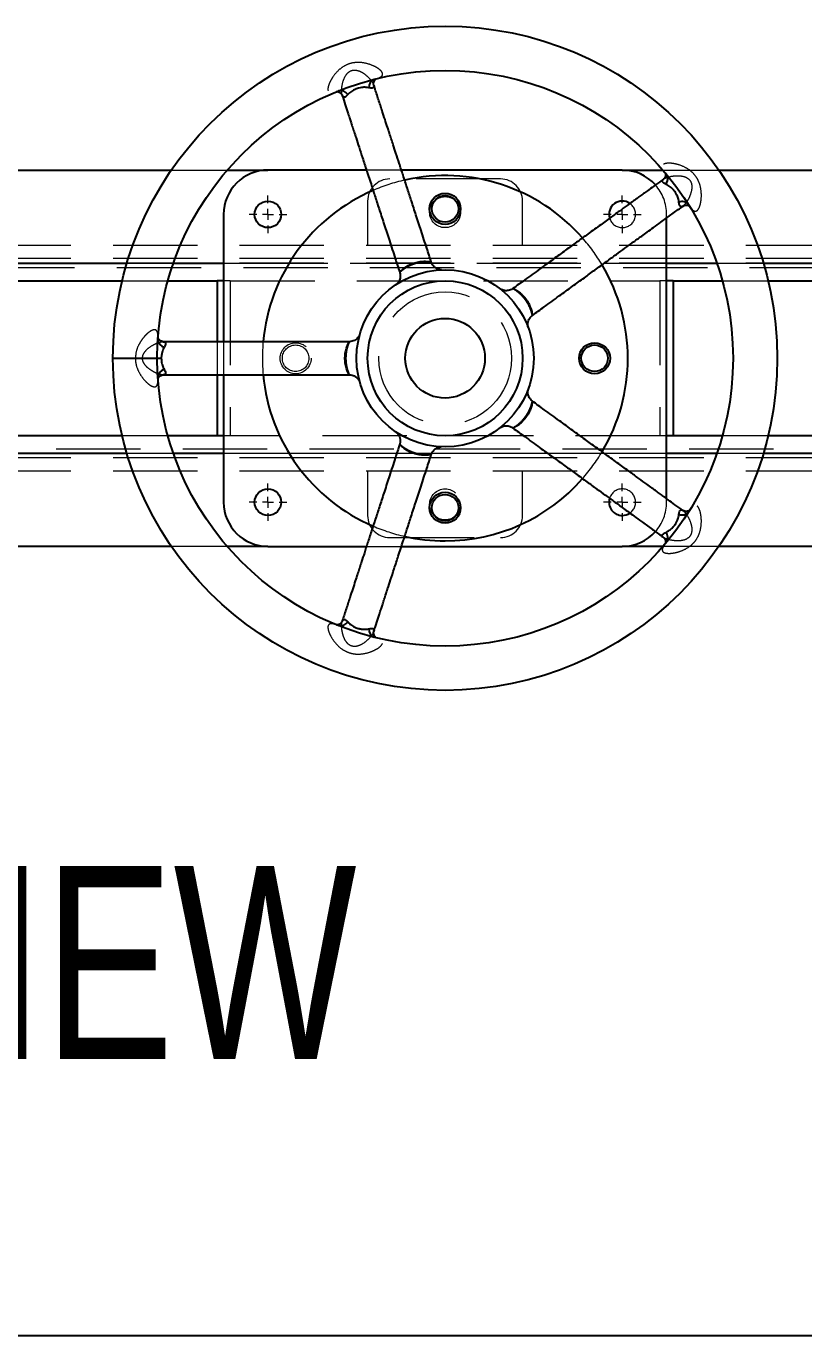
# Model space of a CAD drawing. Header units: millimetres. Extents: x 15 to 1268, y -316 to 292.
# Drawn here: x 900.5 to 912.2, y 105.59 to 125.3 of the extents above; entities that cross this region are included whole.
import ezdxf

# ---------------------------------------------------------------- set-up
doc = ezdxf.new("R2010")
doc.units = ezdxf.units.MM
doc.linetypes.add('HIDDEN', pattern=[1.905, 1.27, -0.635])
doc.layers.add('FORMAT', color=7, linetype='Continuous')
doc.styles.add('SLDTEXTSTYLE0', font='TXT', dxfattribs={"width": 0.75})

# ---------------------------------------------------------------- blocks, each defined once
blk = doc.blocks.new('SW_CENTERMARKSYMBOL_15')
at = {"color": 0, "linetype": 'Continuous', "lineweight": 18}
for p, q in [((0, 0.167), (0, 0.283)), ((-0.167, 0), (-0.283, 0)), ((0, 0), (-0.083, 0)), ((0, 0), (0, 0.083)), ((0, 0), (0, -0.083)), ((0, 0), (0.083, 0)), ((0.167, 0), (0.283, 0)), ((0, -0.167), (0, -0.283))]:
    blk.add_line(p, q, dxfattribs=at)
blk = doc.blocks.new('SW_CENTERMARKSYMBOL_18')
at = {"color": 0, "linetype": 'Continuous', "lineweight": 18}
for p, q in [((0, 0.167), (0, 0.283)), ((-0.167, 0), (-0.283, 0)), ((0, 0), (-0.083, 0)), ((0, 0), (0, 0.083)), ((0, 0), (0, -0.083)), ((0, 0), (0.083, 0)), ((0.167, 0), (0.283, 0)), ((0, -0.167), (0, -0.283))]:
    blk.add_line(p, q, dxfattribs=at)
blk = doc.blocks.new('SW_CENTERMARKSYMBOL_21')
at = {"color": 0, "linetype": 'Continuous', "lineweight": 18}
for p, q in [((0, 0.167), (0, 0.283)), ((-0.167, 0), (-0.283, 0)), ((0, 0), (-0.083, 0)), ((0, 0), (0, 0.083)), ((0, 0), (0, -0.083)), ((0, 0), (0.083, 0)), ((0.167, 0), (0.283, 0)), ((0, -0.167), (0, -0.283))]:
    blk.add_line(p, q, dxfattribs=at)
blk = doc.blocks.new('SW_CENTERMARKSYMBOL_24')
at = {"color": 0, "linetype": 'Continuous', "lineweight": 18}
for p, q in [((0, 0.167), (0, 0.283)), ((-0.167, 0), (-0.283, 0)), ((0, 0), (-0.083, 0)), ((0, 0), (0, 0.083)), ((0, 0), (0, -0.083)), ((0, 0), (0.083, 0)), ((0.167, 0), (0.283, 0)), ((0, -0.167), (0, -0.283))]:
    blk.add_line(p, q, dxfattribs=at)

msp = doc.modelspace()

# ---------------------------------------------------------------- linework, layer by layer
at = {"color": 7, "linetype": 'Continuous', "lineweight": 25}
for p, q in [((893.003377, 123.13820477), (902.6836413, 123.13820477)), ((903.52465774, 123.13820477), (904.13671034, 123.13820477)), ((905.61990564, 123.13820477), (904.13671034, 123.13820477)), ((909.47004367, 123.13820477), (906.14563675, 123.13820477)), ((909.47004367, 123.13820477), (910.08209626, 123.13820477)), ((910.9231127, 123.13820477), (920.603377, 123.13820477)), ((903.47004367, 122.47153811), (903.47004367, 120.55487144)), ((910.13671034, 118.19208001), (910.13671034, 122.41766287)), ((906.59481486, 121.75272914), (906.5958353, 121.75239088)), ((896.903377, 121.47153811), (901.94139295, 121.47153811)), ((902.63004899, 121.47153811), (903.37004367, 121.47153811)), ((903.37004367, 121.47153811), (903.37004367, 120.55487144)), ((903.47004367, 121.47153811), (903.37004367, 121.47153811)), ((910.23671034, 121.47153811), (910.13671034, 121.47153811)), ((910.23671034, 121.47153811), (910.23671034, 119.13820477)), ((910.23671034, 121.47153811), (910.97670501, 121.47153811)), ((911.66536105, 121.47153811), (916.703377, 121.47153811)), ((908.11592225, 120.95063846), (908.11591588, 120.94956343)), ((905.36193327, 120.55392971), (905.3625703, 120.55479566)), ((901.803377, 120.30487144), (902.47004367, 120.30487144)), ((902.47004367, 120.30487144), (902.53076355, 120.30487144)), ((903.37004367, 120.05487144), (903.37004367, 119.13820477)), ((903.47004367, 120.05487144), (903.47004367, 118.13820477)), ((901.94139295, 119.13820477), (896.903377, 119.13820477)), ((903.37004367, 119.13820477), (902.63004899, 119.13820477)), ((903.47004367, 119.13820477), (903.37004367, 119.13820477)), ((907.82313672, 119.25611971), (907.82211234, 119.25579357)), ((910.23671034, 119.13820477), (910.13671034, 119.13820477)), ((910.97670501, 119.13820477), (910.23671034, 119.13820477)), ((916.703377, 119.13820477), (911.66536105, 119.13820477)), ((906.12107792, 119.01094021), (906.12045119, 119.01181367)), ((902.6836413, 117.47153811), (893.003377, 117.47153811)), ((904.13671034, 117.47153811), (903.52465774, 117.47153811)), ((904.13671034, 117.47153811), (905.61990564, 117.47153811)), ((906.14563675, 117.47153811), (909.47004367, 117.47153811)), ((910.08209626, 117.47153811), (909.47004367, 117.47153811)), ((920.603377, 117.47153811), (910.9231127, 117.47153811))]:
    msp.add_line(p, q, dxfattribs=at)
at = {"color": 7, "linetype": 'HIDDEN', "lineweight": 18}
for p, q in [((902.6836413, 123.13820477), (903.52465774, 123.13820477)), ((906.14563675, 123.13820477), (905.61990564, 123.13820477)), ((910.08209626, 123.13820477), (910.9231127, 123.13820477)), ((907.63671034, 123.00487144), (905.97004367, 123.00487144)), ((905.63671034, 122.67153811), (905.63671034, 122.00487144)), ((907.97004367, 122.00487144), (907.97004367, 122.67153811)), ((910.13671034, 122.41766287), (910.13671034, 122.47153811)), ((920.22004367, 122.00487144), (893.38671034, 122.00487144)), ((892.33671034, 121.73820477), (921.27004367, 121.73820477)), ((892.33671034, 121.67153811), (921.27004367, 121.67153811)), ((920.22004367, 121.80487144), (893.38671034, 121.80487144)), ((920.22004367, 121.73820477), (893.38671034, 121.73820477)), ((902.01322507, 121.73820477), (902.71395977, 121.73820477)), ((903.47004367, 121.73820477), (910.13671034, 121.73820477)), ((910.89279424, 121.73820477), (911.59352894, 121.73820477)), ((901.94139295, 121.47153811), (902.63004899, 121.47153811)), ((903.57004367, 121.47153811), (903.47004367, 121.47153811)), ((903.57004367, 121.47153811), (903.57004367, 119.13820477)), ((903.57004367, 121.47153811), (910.03671034, 121.47153811)), ((910.13671034, 121.47153811), (910.03671034, 121.47153811)), ((910.03671034, 121.47153811), (910.03671034, 119.13820477)), ((910.97670501, 121.47153811), (911.66536105, 121.47153811)), ((903.37004367, 120.55487144), (903.37004367, 120.05487144)), ((903.47004367, 120.55487144), (903.47004367, 120.05487144)), ((902.14111616, 120.30487144), (901.803377, 120.30487144)), ((902.2481249, 120.30487144), (902.14111616, 120.30487144)), ((902.63004899, 119.13820477), (901.94139295, 119.13820477)), ((903.57004367, 119.13820477), (903.47004367, 119.13820477)), ((910.03671034, 119.13820477), (903.57004367, 119.13820477)), ((910.13671034, 119.13820477), (910.03671034, 119.13820477)), ((911.66536105, 119.13820477), (910.97670501, 119.13820477)), ((921.27004367, 118.93820477), (892.33671034, 118.93820477)), ((921.27004367, 118.87153811), (892.33671034, 118.87153811)), ((920.22004367, 118.87153811), (893.38671034, 118.87153811)), ((920.22004367, 118.80487144), (893.38671034, 118.80487144)), ((902.71395977, 118.87153811), (902.01322507, 118.87153811)), ((910.13671034, 118.87153811), (903.47004367, 118.87153811)), ((911.59352894, 118.87153811), (910.89279424, 118.87153811)), ((920.22004367, 118.60487144), (893.38671034, 118.60487144)), ((905.63671034, 118.60487144), (905.63671034, 117.93820477)), ((907.97004367, 117.93820477), (907.97004367, 118.60487144)), ((910.13671034, 118.13820477), (910.13671034, 118.19208001)), ((905.97004367, 117.60487144), (907.63671034, 117.60487144)), ((903.52465774, 117.47153811), (902.6836413, 117.47153811)), ((905.61990564, 117.47153811), (906.14563675, 117.47153811)), ((910.9231127, 117.47153811), (910.08209626, 117.47153811))]:
    msp.add_line(p, q, dxfattribs=at)
at = {"color": 8, "linetype": 'Continuous', "lineweight": 25}
for p, q in [((892.33671034, 121.73820477), (902.01322507, 121.73820477)), ((902.71395977, 121.73820477), (903.47004367, 121.73820477)), ((910.13671034, 121.73820477), (910.89279424, 121.73820477)), ((911.59352894, 121.73820477), (921.27004367, 121.73820477)), ((902.01322507, 118.87153811), (892.33671034, 118.87153811)), ((903.47004367, 118.87153811), (902.71395977, 118.87153811)), ((910.89279424, 118.87153811), (910.13671034, 118.87153811)), ((921.27004367, 118.87153811), (911.59352894, 118.87153811))]:
    msp.add_line(p, q, dxfattribs=at)
at = {"color": 7, "linetype": 'Continuous', "lineweight": 25}
for centre, radius in [((906.803377, 120.30487144), 5), ((906.803377, 120.30487144), 4.33333333), ((904.13671034, 122.47153811), 0.2), ((906.803377, 122.55487144), 0.23333333), ((906.803377, 122.55487144), 0.2), ((906.803377, 120.30487144), 1.33333333), ((906.803377, 120.30487144), 1.16666667), ((906.803377, 120.30487144), 0.6), ((909.053377, 120.30487144), 0.23333333), ((909.053377, 120.30487144), 0.2), ((904.13671034, 118.13820477), 0.2), ((906.803377, 118.05487144), 0.23333333), ((906.803377, 118.05487144), 0.2)]:
    msp.add_circle(centre, radius, dxfattribs=at)
at = {"color": 7, "linetype": 'HIDDEN', "lineweight": 18}
for centre, radius in [((906.803377, 122.50487144), 0.23333333), ((906.803377, 120.30487144), 1.16666667), ((906.803377, 120.30487144), 1), ((904.553377, 120.30487144), 0.23333333), ((904.553377, 120.30487144), 0.2), ((906.803377, 118.10487144), 0.23333333)]:
    msp.add_circle(centre, radius, dxfattribs=at)
at = {"color": 7, "linetype": 'Continuous', "lineweight": 25}
for centre, radius, start, end in [((905.78110251, 124.3874003), 0.12570079, 111.174860993, 184.192331935), ((905.23076418, 124.20858454), 0.12570079, 31.807668066, 104.825139007), ((904.13671034, 122.47153811), 0.66666667, 90, 180), ((906.803377, 120.30487144), 2.75, 41.227490978, 102.772404259), ((909.47004367, 122.47153811), 0.66666667, 41.578203392, 90), ((910.03006469, 123.0068288), 0.12570079, 319.807668066, 32.825139007), ((906.803377, 120.30487144), 2.75, 113.215960426, 174.77788169), ((909.47004367, 122.47153811), 0.2, 55.157359165, 196.871478436), ((910.37019248, 122.53868306), 0.12570079, 39.174860993, 112.192331935), ((906.803377, 120.30487144), 2.75, 329.223254825, 30.781366811), ((902.60476114, 120.59420142), 0.12570079, 183.174860993, 256.192331933), ((902.60476114, 120.01554146), 0.12570079, 103.807668067, 176.825139007), ((906.803377, 120.30487144), 2.75, 185.224709445, 246.778101553), ((906.803377, 120.30487144), 2.75, 270, 318.776311372), ((904.13671034, 118.13820477), 0.66666667, 180, 270), ((909.47004367, 118.13820477), 0.2, 163.236101917, 270), ((909.47004367, 118.13820477), 0.2, 270, 304.89876885), ((910.37019248, 118.07105983), 0.12570079, 247.807668066, 320.825139007), ((906.803377, 120.30487144), 2.75, 257.226874892, 270), ((909.47004367, 118.13820477), 0.66666667, 270, 318.429569688), ((910.03006469, 117.60291409), 0.12570079, 327.174860993, 40.192331934), ((905.23076418, 116.40115835), 0.12570079, 255.174860993, 328.192331935), ((905.78110251, 116.22234258), 0.12570079, 175.807668066, 248.825139007)]:
    msp.add_arc(centre, radius, start, end, dxfattribs=at)
at = {"color": 7, "linetype": 'HIDDEN', "lineweight": 18}
for centre, radius, start, end in [((905.97004367, 122.67153811), 0.33333333, 90, 180), ((906.803377, 120.30487144), 2.75, 102.772404259, 113.215960426), ((907.63671034, 122.67153811), 0.33333333, 0, 90), ((909.47004367, 122.47153811), 0.66666667, 0, 41.578203392), ((909.47004367, 122.47153811), 0.2, 270, 55.157359165), ((909.47004367, 122.47153811), 0.2, 196.871478436, 270), ((906.803377, 120.30487144), 2.75, 30.781366811, 41.227490978), ((906.803377, 120.30487144), 2.75, 174.77788169, 185.224709445), ((906.803377, 120.30487144), 2.75, 318.776311372, 329.223254825), ((909.47004367, 118.13820477), 0.2, 304.89876885, 163.236101917), ((909.47004367, 118.13820477), 0.66666667, 318.429569688, 0), ((905.97004367, 117.93820477), 0.33333333, 180, 270), ((907.63671034, 117.93820477), 0.33333333, 270, 0), ((906.803377, 120.30487144), 2.75, 246.778101553, 257.226874892)]:
    msp.add_arc(centre, radius, start, end, dxfattribs=at)
for points, knots in [([(905.73569744, 124.50461407), (905.75103964, 124.5087463), (905.78203538, 124.51709463), (905.82686957, 124.53470599), (905.8562726, 124.55646249), (905.86496368, 124.58354499), (905.85983796, 124.60276384), (905.84379353, 124.62838531), (905.81624518, 124.65462877), (905.77130346, 124.68400644), (905.70663952, 124.71696286), (905.61170668, 124.74936778), (905.49650387, 124.76368321), (905.38788991, 124.75056819), (905.29059468, 124.71265135), (905.19462682, 124.64325745), (905.1257017, 124.56223453), (905.07995926, 124.48686545), (905.05195587, 124.42627057), (905.03658799, 124.36833565), (905.0408624, 124.33284335), (905.05304058, 124.31272843), (905.06660138, 124.30485743), (905.09401429, 124.30030758), (905.13456324, 124.30599736), (905.17648958, 124.32177823), (905.19860113, 124.3301009)], [0, 0, 0, 0, 0.0339142336, 0.0685167196, 0.115366587, 0.1369765436, 0.1660880161, 0.1756339505, 0.2167656065, 0.2480835368, 0.2803936193, 0.3511907336, 0.4256295012, 0.4836414935, 0.5428354125, 0.6081909978, 0.6911030653, 0.7289211132, 0.7677871508, 0.816618343, 0.8510579275, 0.8625988997, 0.8939864537, 0.9036409494, 0.9491811692, 1, 1, 1, 1]), ([(905.25463648, 124.26542872), (905.25347803, 124.26807459), (905.25038724, 124.27513384), (905.24602955, 124.30493201), (905.244565, 124.36734299), (905.2605944, 124.46301781), (905.29636491, 124.55429214), (905.34624452, 124.6142241), (905.38742983, 124.63559023), (905.42778111, 124.64548386), (905.48519913, 124.64264776), (905.56186552, 124.60744652), (905.63596976, 124.549827), (905.69016773, 124.48949216), (905.72082603, 124.44335083), (905.72674991, 124.42459717), (905.72855611, 124.41887915)], [0, 0, 0, 0, 0.0158834228, 0.0423773789, 0.123636525, 0.2459282425, 0.3662010086, 0.4493427876, 0.5023283329, 0.5187651962, 0.5888371438, 0.6901603202, 0.7980428635, 0.9014395828, 0.9699487914, 1, 1, 1, 1]), ([(905.75852515, 124.5088177), (905.75925768, 124.50957015), (905.76332359, 124.51374667), (905.76685941, 124.51480067), (905.76355037, 124.51334778), (905.75286279, 124.50917308), (905.74078903, 124.50605748), (905.73517542, 124.5046089)], [0, 0, 0, 0, 0.0516021304, 0.286417527, 0.5200111376, 0.7768322508, 1, 1, 1, 1]), ([(905.19902022, 124.33045595), (905.19667858, 124.32946771), (905.18689136, 124.32533722), (905.17617777, 124.32196842), (905.16818839, 124.3203792), (905.16945092, 124.32049223), (905.16971558, 124.32051592)], [0, 0, 0, 0, 0.1306484574, 0.5460635801, 0.9048455936, 1, 1, 1, 1]), ([(910.46763847, 122.61808689), (910.47630945, 122.60477253), (910.49382739, 122.5778736), (910.52443132, 122.54067596), (910.55420902, 122.51943514), (910.5826517, 122.51953839), (910.59934598, 122.53035218), (910.61875544, 122.55352882), (910.63520155, 122.58783853), (910.64925361, 122.63965884), (910.66061477, 122.711342), (910.66209782, 122.81164217), (910.64011298, 122.92563026), (910.5940763, 123.02487551), (910.52794936, 123.10569182), (910.43229614, 123.17551879), (910.33393973, 123.21603302), (910.24812428, 123.23624633), (910.1818416, 123.24415429), (910.12199329, 123.24086714), (910.08955897, 123.22583422), (910.07419181, 123.20803622), (910.07089656, 123.19270686), (910.07504045, 123.16522966), (910.09298207, 123.12842355), (910.12094651, 123.09342578), (910.13569469, 123.0749683)], [0, 0, 0, 0, 0.0339142336, 0.0685167196, 0.115366587, 0.1369765436, 0.1660880161, 0.1756339505, 0.2167656065, 0.2480835368, 0.2803936193, 0.3511907336, 0.4256295012, 0.4836414935, 0.5428354125, 0.6081909978, 0.6911030653, 0.7289211132, 0.7677871508, 0.816618343, 0.8510579275, 0.8625988997, 0.8939864537, 0.9036409494, 0.9491811692, 1, 1, 1, 1]), ([(910.09150367, 123.00169071), (910.09366206, 123.00361009), (910.0994207, 123.00873103), (910.12641384, 123.02208358), (910.18531764, 123.04276251), (910.28126316, 123.05708278), (910.3791239, 123.05126832), (910.45153623, 123.02234999), (910.48458358, 122.98978293), (910.50646222, 122.95446389), (910.52150807, 122.89897969), (910.51172092, 122.81518785), (910.47982098, 122.72690511), (910.43918722, 122.65671529), (910.40477815, 122.61329906), (910.38877293, 122.60186991), (910.38389292, 122.59838515)], [0, 0, 0, 0, 0.0158834228, 0.0423773789, 0.123636525, 0.2459282425, 0.3662010086, 0.4493427876, 0.5023283329, 0.5187651962, 0.5888371438, 0.6901603202, 0.7980428635, 0.9014395828, 0.9699487914, 1, 1, 1, 1]), ([(910.13616187, 123.07467944), (910.13449839, 123.07660109), (910.12754565, 123.0846329), (910.12103105, 123.09378111), (910.11705076, 123.10088836), (910.11754839, 123.09972255), (910.11765271, 123.09947817)], [0, 0, 0, 0, 0.1306484574, 0.5460635801, 0.9048455936, 1, 1, 1, 1]), ([(910.4786905, 122.59767544), (910.4796325, 122.59721129), (910.48486103, 122.59463499), (910.48695608, 122.59159793), (910.48455174, 122.59429605), (910.47727873, 122.60317049), (910.47058462, 122.61369054), (910.46747223, 122.61858177)], [0, 0, 0, 0, 0.0516021304, 0.286417527, 0.5200111375, 0.7768322507, 1, 1, 1, 1]), ([(906.5958353, 121.75239088), (906.59286037, 121.75216747), (906.58642053, 121.75168388), (906.54081724, 121.75480897), (906.47294903, 121.75288685), (906.39015108, 121.73976884), (906.3051648, 121.71302495), (906.23058433, 121.67692454), (906.17379274, 121.63965585), (906.13738959, 121.61081048), (906.12063861, 121.59651621), (906.12176027, 121.5991076), (906.12206417, 121.59980971)], [0, 0, 0, 0, 0.0925909552, 0.2004317503, 0.3141538358, 0.4300140345, 0.5467293845, 0.6613422242, 0.768457085, 0.8677623673, 0.9641713701, 1, 1, 1, 1]), ([(908.11591588, 120.94956343), (908.11478411, 120.95232373), (908.11233416, 120.95829894), (908.10121411, 121.00263595), (908.07841363, 121.06658848), (908.04035169, 121.14128033), (907.98865454, 121.21384277), (907.93127437, 121.27361737), (907.87828017, 121.31611272), (907.8395974, 121.34182047), (907.82082641, 121.35333442), (907.82363758, 121.35306845), (907.82439924, 121.35299638)], [0, 0, 0, 0, 0.0925909552, 0.2004317503, 0.3141538358, 0.4300140345, 0.5467293845, 0.6613422242, 0.768457085, 0.8677623673, 0.96417137, 1, 1, 1, 1]), ([(902.47925328, 120.58723968), (902.47980925, 120.59709478), (902.48118778, 120.6215309), (902.48080442, 120.65821339), (902.47511947, 120.69852602), (902.45958158, 120.72762115), (902.43562336, 120.73577136), (902.40766632, 120.73312783), (902.3840911, 120.72261209), (902.35362874, 120.70346506), (902.32498233, 120.68137248), (902.2955313, 120.65265966), (902.26389128, 120.61755023), (902.23089314, 120.57514243), (902.18835493, 120.50442273), (902.15017054, 120.4144926), (902.14419828, 120.3421866), (902.14111616, 120.30487144)], [0, 0, 0, 0, 0.0418683413, 0.1038142422, 0.1672925484, 0.2494247617, 0.3055607189, 0.3346866143, 0.4110035175, 0.4227802106, 0.486786955, 0.5531195804, 0.5757801711, 0.6595377536, 0.7451574441, 0.8684826961, 1, 1, 1, 1]), ([(902.2481249, 120.30487144), (902.24979428, 120.32093307), (902.25223376, 120.34440409), (902.271924, 120.38808801), (902.31496898, 120.44343068), (902.38088531, 120.49109556), (902.44650762, 120.52505641), (902.49794776, 120.54465066), (902.53895577, 120.55570733), (902.55497746, 120.55413587), (902.55776058, 120.5538629)], [0, 0, 0, 0, 0.1076257258, 0.1572746252, 0.3208726104, 0.5735947518, 0.6962960587, 0.8227652258, 0.9692126522, 1, 1, 1, 1]), ([(902.47927717, 120.61839337), (902.47925662, 120.61846719), (902.47883511, 120.61998114), (902.47997709, 120.61388795), (902.48016838, 120.60310585), (902.47935009, 120.59124033), (902.47903043, 120.58660512)], [0, 0, 0, 0, 0.0179705523, 0.3685671369, 0.7533334886, 1, 1, 1, 1]), ([(905.3625703, 120.55479566), (905.36186346, 120.5518973), (905.36033337, 120.54562321), (905.34326904, 120.50321761), (905.32412466, 120.43807713), (905.31101465, 120.35527792), (905.31018739, 120.26618684), (905.32147429, 120.18410097), (905.33936936, 120.11857229), (905.35555374, 120.07503713), (905.36397206, 120.05468884), (905.36185412, 120.05655637), (905.36128029, 120.05706236)], [0, 0, 0, 0, 0.0925909739, 0.2004317908, 0.3141538992, 0.4300141213, 0.546729495, 0.6613423578, 0.7684572402, 0.8677625426, 0.9641715648, 1, 1, 1, 1]), ([(902.14111616, 120.30487144), (902.14130797, 120.29580598), (902.14219943, 120.25367239), (902.15900245, 120.17012733), (902.20811492, 120.06480332), (902.26802167, 119.98492746), (902.31927275, 119.93353669), (902.36112528, 119.89975122), (902.40314942, 119.87691651), (902.43144481, 119.87382634), (902.44889748, 119.87866147), (902.4672377, 119.89178979), (902.47871289, 119.92623837), (902.48171058, 119.97422236), (902.48007927, 120.00627428), (902.47925328, 120.0225032)], [0, 0, 0, 0, 0.0320438213, 0.148930163, 0.2977753281, 0.43933877, 0.5021256282, 0.5665648976, 0.6488103233, 0.708565548, 0.7261045419, 0.7693150579, 0.8629944198, 0.9306296684, 1, 1, 1, 1]), ([(902.55838906, 120.05585064), (902.55545176, 120.05551458), (902.55010115, 120.05490242), (902.52737464, 120.05797356), (902.48030474, 120.06973963), (902.40521225, 120.10362061), (902.32772286, 120.15598771), (902.27068406, 120.21821124), (902.24937018, 120.27275333), (902.24834034, 120.2993148), (902.2481249, 120.30487144)], [0, 0, 0, 0, 0.0329260499, 0.0599785399, 0.196893169, 0.4035299669, 0.6191316169, 0.8216244702, 0.9626839488, 1, 1, 1, 1]), ([(902.47921675, 120.01977744), (902.47947141, 120.01618341), (902.48023921, 120.00534729), (902.47964981, 119.99447652), (902.47918781, 119.98960721), (902.47902206, 119.99270679), (902.48150543, 119.99779549), (902.48202659, 119.9988634)], [0, 0, 0, 0, 0.1429273185, 0.4309303976, 0.6872929784, 0.9343756536, 1, 1, 1, 1]), ([(907.82211234, 119.25579357), (907.8243878, 119.25772293), (907.82931349, 119.26189941), (907.86804421, 119.28617609), (907.92182095, 119.32762306), (907.98109533, 119.38690316), (908.03413101, 119.45849311), (908.07324858, 119.53153625), (908.09728796, 119.59506852), (908.10978384, 119.63980215), (908.11493371, 119.66121243), (908.11554945, 119.65845666), (908.11571628, 119.65771001)], [0, 0, 0, 0, 0.0925909552, 0.2004317503, 0.3141538358, 0.4300140345, 0.5467293845, 0.6613422242, 0.768457085, 0.8677623673, 0.96417137, 1, 1, 1, 1]), ([(906.12045119, 119.01181367), (906.12298927, 119.01024578), (906.12848346, 119.00685178), (906.16354041, 118.97751858), (906.21957675, 118.93918168), (906.29427227, 118.90112696), (906.37874728, 118.87280953), (906.46030343, 118.85817809), (906.52815478, 118.85494783), (906.57456043, 118.85688699), (906.59651422, 118.85860532), (906.5940836, 118.85716813), (906.59342505, 118.85677874)], [0, 0, 0, 0, 0.0925909552, 0.2004317503, 0.3141538358, 0.4300140345, 0.5467293845, 0.6613422242, 0.768457085, 0.8677623673, 0.9641713701, 1, 1, 1, 1]), ([(910.13569469, 117.53477458), (910.12571146, 117.52241362), (910.1055424, 117.49744084), (910.07962248, 117.45684008), (910.06862308, 117.42195603), (910.07751054, 117.39493734), (910.09295389, 117.38240178), (910.12099403, 117.37110426), (910.15870663, 117.36606537), (910.212333, 117.36871442), (910.28401853, 117.38006062), (910.37986795, 117.40964462), (910.48148338, 117.4657777), (910.5616451, 117.54022966), (910.61807163, 117.62809373), (910.65492255, 117.74064307), (910.66306007, 117.84670515), (910.65576565, 117.93456675), (910.64280409, 118.00004902), (910.62118367, 118.05595236), (910.59686376, 118.0821538), (910.57518815, 118.09126896), (910.55959077, 118.0896659), (910.53473893, 118.0772339), (910.50527851, 118.04879669), (910.48063514, 118.01138602), (910.46763847, 117.99165599)], [0, 0, 0, 0, 0.0339142336, 0.0685167196, 0.115366587, 0.1369765436, 0.1660880161, 0.1756339505, 0.2167656065, 0.2480835368, 0.2803936193, 0.3511907336, 0.4256295012, 0.4836414935, 0.5428354125, 0.6081909978, 0.6911030653, 0.7289211132, 0.7677871508, 0.816618343, 0.8510579275, 0.8625988997, 0.8939864537, 0.9036409494, 0.9491811692, 1, 1, 1, 1]), ([(910.38429156, 118.01104014), (910.38678398, 118.0095805), (910.3934338, 118.00568617), (910.41447417, 117.98414033), (910.45234327, 117.93450963), (910.49561146, 117.84768523), (910.52032221, 117.75281736), (910.51519588, 117.67501289), (910.49443496, 117.63351921), (910.46760543, 117.60179721), (910.41948625, 117.57034219), (910.33677107, 117.55375722), (910.24295158, 117.55681501), (910.16364056, 117.57377016), (910.11171629, 117.59307878), (910.09590064, 117.60476884), (910.09107842, 117.60833316)], [0, 0, 0, 0, 0.0158834228, 0.0423773789, 0.123636525, 0.2459282425, 0.3662010086, 0.4493427876, 0.5023283329, 0.5187651962, 0.5888371438, 0.6901603202, 0.7980428635, 0.9014395828, 0.9699487914, 1, 1, 1, 1]), ([(910.46750811, 117.99112242), (910.46882166, 117.9932983), (910.47431185, 118.00239272), (910.48099919, 118.01141542), (910.48652862, 118.01739717), (910.48557364, 118.01656364), (910.48537346, 118.01638891)], [0, 0, 0, 0, 0.1306484574, 0.5460635801, 0.9048455935, 1, 1, 1, 1]), ([(910.11969752, 117.51795599), (910.11954717, 117.51691667), (910.11871268, 117.51114791), (910.11647166, 117.5082169), (910.11829474, 117.51133733), (910.12448736, 117.52099673), (910.13242392, 117.53061408), (910.13611398, 117.53508561)], [0, 0, 0, 0, 0.0516021304, 0.286417527, 0.5200111375, 0.7768322507, 1, 1, 1, 1]), ([(905.72837725, 116.19038646), (905.72775925, 116.18756498), (905.72611043, 116.18003721), (905.71212095, 116.1533686), (905.67662154, 116.10201621), (905.60741724, 116.0340355), (905.52482858, 115.9812184), (905.449248, 115.96205092), (905.40336969, 115.96897348), (905.36490949, 115.98468724), (905.32012435, 116.02073117), (905.27879071, 116.09427294), (905.25270702, 116.18444549), (905.24432388, 116.26511417), (905.24664198, 116.32046379), (905.25287259, 116.33911779), (905.25477231, 116.34480542)], [0, 0, 0, 0, 0.0158834228, 0.0423773789, 0.123636525, 0.2459282425, 0.3662010086, 0.4493427876, 0.5023283329, 0.5187651962, 0.5888371438, 0.6901603202, 0.7980428635, 0.9014395828, 0.9699487914, 1, 1, 1, 1]), ([(905.19860113, 116.27964198), (905.18376017, 116.28531685), (905.15377707, 116.29678175), (905.10715375, 116.30888674), (905.07057804, 116.30856803), (905.04762812, 116.29176632), (905.04047835, 116.27320512), (905.03839865, 116.24304623), (905.04526021, 116.20562231), (905.06435107, 116.1554392), (905.097294, 116.09076839), (905.15504915, 116.00875213), (905.23983578, 115.92945619), (905.33541513, 115.87622479), (905.43641558, 115.84971145), (905.55484393, 115.8494438), (905.65822959, 115.87447955), (905.73953684, 115.90856769), (905.79780884, 115.94113), (905.844295, 115.97896731), (905.86169878, 116.01019362), (905.86366968, 116.03362509), (905.85732522, 116.0479637), (905.83782205, 116.06775751), (905.80167289, 116.08698845), (905.75847801, 116.09886516), (905.73569744, 116.10512881)], [0, 0, 0, 0, 0.0339142336, 0.0685167196, 0.115366587, 0.1369765436, 0.1660880161, 0.1756339505, 0.2167656065, 0.2480835368, 0.2803936193, 0.3511907336, 0.4256295012, 0.4836414935, 0.5428354125, 0.6081909978, 0.6911030653, 0.7289211132, 0.7677871508, 0.816618343, 0.8510579275, 0.8625988997, 0.8939864537, 0.9036409494, 0.9491811692, 1, 1, 1, 1]), ([(905.1776623, 116.28965897), (905.17662739, 116.28948079), (905.1708831, 116.28849179), (905.16740303, 116.2897174), (905.1709341, 116.28894781), (905.18203436, 116.2860432), (905.19363353, 116.281467), (905.1990265, 116.27933933)], [0, 0, 0, 0, 0.0516021304, 0.286417527, 0.5200111375, 0.7768322507, 1, 1, 1, 1]), ([(905.7351497, 116.10508791), (905.73761833, 116.10451517), (905.7479363, 116.10212131), (905.75911717, 116.09821877), (905.76668649, 116.09505184), (905.76460991, 116.09540259), (905.75780373, 116.10146687), (905.75425315, 116.10463042)], [0, 0, 0, 0, 0.0794677237, 0.332146514, 0.5503778691, 0.765446027, 1, 1, 1, 1])]:
    msp.add_open_spline(points, degree=3, knots=knots, dxfattribs=at)
at = {"color": 7, "linetype": 'Continuous', "lineweight": 25}
for points, knots in [([(905.72945109, 124.41916974), (905.72881963, 124.42132503), (905.72734858, 124.42634596), (905.72629457, 124.44810755), (905.73291666, 124.4750131), (905.74703017, 124.49865255), (905.75514812, 124.50583135), (905.75852515, 124.5088177)], [0, 0, 0, 0, 0.1511278984, 0.3520660439, 0.5807077263, 0.8255765445, 1, 1, 1, 1]), ([(905.16971558, 124.32051592), (905.16983935, 124.32055078), (905.17015962, 124.320641), (905.18347448, 124.32052177), (905.2070827, 124.31353078), (905.23127413, 124.29820455), (905.24758245, 124.27918244), (905.25347474, 124.26613393), (905.25371044, 124.26529295), (905.25376593, 124.26509496)], [0, 0, 0, 0, 0.0997277989, 0.2580560559, 0.4333040819, 0.6180077483, 0.8258087179, 0.9589897368, 1, 1, 1, 1]), ([(905.25382474, 124.26488593), (905.25467113, 124.26228101), (905.2691493, 124.21772178), (905.29807174, 124.12870769), (905.33405199, 124.01797184), (905.36202826, 123.93186974), (905.38441489, 123.86297078), (905.40731384, 123.79249506), (905.43371356, 123.71124507), (905.46740662, 123.6075485), (905.51000265, 123.4764514), (905.56341047, 123.31207903), (905.62667294, 123.11737715), (905.69118505, 122.91882931), (905.75579702, 122.71997412), (905.81908939, 122.52518022), (905.88953489, 122.30837128), (905.96786331, 122.06730118), (906.04554699, 121.82821541), (906.09722427, 121.66916908), (906.1199811, 121.59913075)], [0, 0, 0, 0, 0.0034290341, 0.0586563829, 0.1057362196, 0.1351509421, 0.1586405372, 0.1851917427, 0.2158562378, 0.2511279345, 0.3025749026, 0.3634262777, 0.4352198517, 0.5197503319, 0.5841946304, 0.6559090578, 0.735651364, 0.8242494218, 0.9226057134, 1, 1, 1, 1]), ([(905.65573806, 124.37821098), (905.64116941, 124.3804017), (905.6089822, 124.38524177), (905.55514385, 124.3846331), (905.50534407, 124.37556467), (905.46334299, 124.36225889), (905.42631997, 124.34470586), (905.38130186, 124.31581131), (905.35448319, 124.29238288), (905.33919266, 124.27650447), (905.3375875, 124.27483759)], [0, 0, 0, 0, 0.1552763325, 0.3430593881, 0.4580242566, 0.5310376418, 0.6588778772, 0.7589028769, 0.9746902023, 1, 1, 1, 1]), ([(906.59571255, 121.7530139), (906.57293615, 121.82311246), (906.52153415, 121.98131155), (906.44462076, 122.21802661), (906.36773823, 122.45464671), (906.29922839, 122.66549832), (906.23408572, 122.86598685), (906.1726315, 123.05512349), (906.11509373, 123.23220655), (906.06576385, 123.3840283), (906.02587195, 123.50680294), (905.99373058, 123.60572392), (905.96523331, 123.69342947), (905.93386243, 123.78997911), (905.89698335, 123.90348126), (905.85139999, 124.04377241), (905.79934459, 124.20398246), (905.75670171, 124.33522376), (905.7342864, 124.40421099), (905.72958509, 124.41868011)], [0, 0, 0, 0, 0.0774539171, 0.1747987348, 0.2617031963, 0.3392005143, 0.4082265314, 0.4838753609, 0.5490689244, 0.605085946, 0.6530339272, 0.6862273588, 0.7159038614, 0.7515507372, 0.7950383724, 0.844511915, 0.9117269063, 0.9814859292, 1, 1, 1, 1]), ([(910.11765271, 123.09947817), (910.11772411, 123.09937123), (910.11790889, 123.09909452), (910.12191, 123.08639448), (910.12255652, 123.0617814), (910.11545598, 123.03403792), (910.10240442, 123.01264963), (910.09181536, 123.00301352), (910.09108838, 123.00252948), (910.09091723, 123.00241552)], [0, 0, 0, 0, 0.0997277989, 0.2580560559, 0.4333040819, 0.6180077482, 0.8258087179, 0.9589897368, 1, 1, 1, 1]), ([(910.0907366, 123.00229499), (910.08852073, 123.00068506), (910.05061638, 122.97314594), (909.97489647, 122.91813221), (909.88069893, 122.84969369), (909.80745611, 122.79647967), (909.74884715, 122.75389777), (909.68889693, 122.71034138), (909.61978156, 122.66012612), (909.53157198, 122.59603811), (909.42005413, 122.51501565), (909.28023065, 122.41342794), (909.11460734, 122.29309557), (908.94571245, 122.17038625), (908.77655612, 122.04748698), (908.61085453, 121.92709773), (908.42642583, 121.79310244), (908.22135936, 121.64411292), (908.01798085, 121.49634979), (907.88268797, 121.39805375), (907.82310981, 121.35476769)], [0, 0, 0, 0, 0.0034290341, 0.0586563829, 0.1057362196, 0.1351509421, 0.1586405372, 0.1851917427, 0.2158562378, 0.2511279345, 0.3025749026, 0.3634262777, 0.4352198517, 0.5197503319, 0.5841946304, 0.6559090578, 0.735651364, 0.8242494218, 0.9226057134, 1, 1, 1, 1]), ([(910.32271318, 122.65507207), (910.32029472, 122.66960465), (910.3149515, 122.70171217), (910.29773565, 122.7527274), (910.27372209, 122.79728751), (910.24808849, 122.8331212), (910.21995382, 122.86290799), (910.17856211, 122.89679385), (910.14799293, 122.91506014), (910.12816663, 122.9246956), (910.12608531, 122.92570711)], [0, 0, 0, 0, 0.1552763325, 0.3430593881, 0.4580242566, 0.5310376418, 0.6588778772, 0.758902877, 0.9746902023, 1, 1, 1, 1]), ([(908.11647048, 120.9498727), (908.17609987, 120.99319599), (908.31067206, 121.09096841), (908.51203392, 121.23726636), (908.713315, 121.38350563), (908.89267609, 121.51381909), (909.06322182, 121.63772781), (909.22411105, 121.75462068), (909.3747469, 121.86406403), (909.5038942, 121.95789504), (909.60833254, 122.03377394), (909.69247975, 122.09491046), (909.76708656, 122.14911548), (909.84921658, 122.20878643), (909.94576728, 122.27893462), (910.06510606, 122.36563932), (910.20138886, 122.46465458), (910.31302938, 122.54576616), (910.37171343, 122.58840261), (910.3840216, 122.59734502)], [0, 0, 0, 0, 0.0774539171, 0.1747987348, 0.2617031963, 0.3392005143, 0.4082265314, 0.4838753609, 0.5490689244, 0.605085946, 0.6530339272, 0.6862273588, 0.7159038614, 0.7515507372, 0.7950383724, 0.844511915, 0.9117269063, 0.9814859292, 1, 1, 1, 1]), ([(910.38444585, 122.59762377), (910.38630052, 122.59889035), (910.39062113, 122.60184095), (910.41099193, 122.60956808), (910.43862696, 122.61158436), (910.46547073, 122.60546662), (910.47480676, 122.59996435), (910.4786905, 122.59767544)], [0, 0, 0, 0, 0.1511278984, 0.3520660439, 0.5807077263, 0.8255765445, 1, 1, 1, 1]), ([(906.74772634, 121.63757668), (906.74577994, 121.63766072), (906.73658155, 121.63805785), (906.71801692, 121.64080696), (906.69232948, 121.64844475), (906.66327291, 121.66310623), (906.63580717, 121.68479557), (906.61290427, 121.71432539), (906.59958139, 121.73739998), (906.59657714, 121.75143794), (906.59624069, 121.75301008)], [0, 0, 0, 0, 0.0288203482, 0.1362003671, 0.2766301048, 0.4233848817, 0.6155822493, 0.7878099728, 0.9762363573, 1, 1, 1, 1]), ([(906.1195205, 121.59869166), (906.12029676, 121.59695983), (906.1260211, 121.58418876), (906.1288093, 121.55879788), (906.12830244, 121.52577607), (906.1215884, 121.49633259), (906.11127694, 121.47131871), (906.09891277, 121.45087724), (906.08612679, 121.43508339), (906.07566706, 121.42449163), (906.0694499, 121.41940642), (906.06748638, 121.4178004)], [0, 0, 0, 0, 0.0283970116, 0.20940908, 0.3737293941, 0.523264485, 0.6581879023, 0.7776001828, 0.8797094202, 0.9620096481, 1, 1, 1, 1]), ([(907.82254987, 121.35507006), (907.82114265, 121.35379662), (907.81076554, 121.34440595), (907.78747895, 121.33390799), (907.75591672, 121.32418577), (907.72583955, 121.32147267), (907.69886353, 121.32354976), (907.67560182, 121.32899203), (907.65662989, 121.33627165), (907.64332432, 121.3429464), (907.6365668, 121.34728785), (907.63443263, 121.34865897)], [0, 0, 0, 0, 0.0283974783, 0.2094095004, 0.3737297767, 0.5232648316, 0.6581882122, 0.7776004526, 0.8797096448, 0.962009821, 1, 1, 1, 1]), ([(908.05365801, 120.76962693), (908.05313644, 120.7715041), (908.05067166, 120.78037508), (908.04754941, 120.79888089), (908.0468756, 120.82567158), (908.05184072, 120.85783678), (908.06398129, 120.89066056), (908.08498855, 120.92156758), (908.1028167, 120.94136863), (908.11523902, 120.94856363), (908.11663001, 120.94936929)], [0, 0, 0, 0, 0.0288212294, 0.1362015915, 0.2766340842, 0.4233896914, 0.6155855799, 0.7878139036, 0.9762404755, 1, 1, 1, 1]), ([(902.55782387, 120.55487746), (902.55769193, 120.55487461), (902.55687467, 120.55485694), (902.54513208, 120.55592797), (902.52373902, 120.56415931), (902.50078346, 120.58072276), (902.48595227, 120.60034232), (902.47960267, 120.61618963), (902.4793816, 120.61768633), (902.47927717, 120.61839337)], [0, 0, 0, 0, 0.0292981594, 0.1814812302, 0.3419134002, 0.5224477269, 0.7291506302, 0.872051484, 1, 1, 1, 1]), ([(905.36193986, 120.55487144), (905.28825963, 120.55487144), (905.12197099, 120.55487144), (904.87314784, 120.55487144), (904.62441752, 120.55487144), (904.40277175, 120.55487144), (904.19201678, 120.55487144), (903.99319252, 120.55487144), (903.80703712, 120.55487144), (903.64743554, 120.55487144), (903.51836861, 120.55487144), (903.41437397, 120.55487144), (903.32215907, 120.55487144), (903.22063774, 120.55487144), (903.10128947, 120.55487144), (902.9537786, 120.55487144), (902.78531623, 120.55487144), (902.64707437, 120.55487144), (902.57429359, 120.55487144), (902.55884406, 120.55487144)], [0, 0, 0, 0, 0.0774190255, 0.1747267354, 0.2615991496, 0.3390688276, 0.4080710221, 0.4836946377, 0.5488672064, 0.6048666527, 0.6527997879, 0.685982906, 0.7156538075, 0.7513005581, 0.7947840062, 0.8442506917, 0.9114555113, 0.9812042266, 1, 1, 1, 1]), ([(905.518702, 120.66377309), (905.51802051, 120.66194768), (905.51480022, 120.65332189), (905.50644826, 120.6365144), (905.49124547, 120.61444363), (905.46832163, 120.59133993), (905.43920608, 120.57192146), (905.40404411, 120.55926557), (905.37798272, 120.55372566), (905.36370464, 120.5552065), (905.36210667, 120.55537223)], [0, 0, 0, 0, 0.0288241457, 0.1362056442, 0.2766472543, 0.4234056092, 0.6155966029, 0.7878269135, 0.9762541053, 1, 1, 1, 1]), ([(902.57476096, 120.47213309), (902.56452517, 120.45105712), (902.54856917, 120.41820299), (902.53482836, 120.36151094), (902.53103377, 120.32638103), (902.53081758, 120.30917167), (902.53076355, 120.30487144)], [0, 0, 0, 0, 0.4817872319, 0.7510308064, 0.9377882867, 1, 1, 1, 1]), ([(902.53076355, 120.30487144), (902.53147181, 120.28897178), (902.5326622, 120.26224848), (902.54282696, 120.21271326), (902.5572477, 120.17177388), (902.57036365, 120.14618786), (902.57476096, 120.13760979)], [0, 0, 0, 0, 0.22910368, 0.3850649623, 0.7938346202, 1, 1, 1, 1]), ([(902.48202659, 119.9988634), (902.48339116, 120.00218635), (902.48691985, 120.01077929), (902.50259996, 120.03095587), (902.52678436, 120.04727749), (902.54739118, 120.05419002), (902.55805438, 120.05488959), (902.55841054, 120.05489417), (902.55844346, 120.0548946)], [0, 0, 0, 0, 0.1466683775, 0.3792761331, 0.6220342871, 0.8204618084, 0.9834053539, 1, 1, 1, 1]), ([(902.55833662, 120.05487144), (902.56122877, 120.05487144), (902.60824202, 120.05487144), (902.70200323, 120.05487144), (902.81846104, 120.05487144), (902.90900734, 120.05487144), (902.9814589, 120.05487144), (903.05555912, 120.05487144), (903.14098327, 120.05487144), (903.25000537, 120.05487144), (903.3878323, 120.05487144), (903.56063861, 120.05487144), (903.76532522, 120.05487144), (903.97405035, 120.05487144), (904.18309396, 120.05487144), (904.38786365, 120.05487144), (904.61577166, 120.05487144), (904.86917827, 120.05487144), (905.1204904, 120.05487144), (905.28766702, 120.05487144), (905.36128231, 120.05487144)], [0, 0, 0, 0, 0.0036200838, 0.058846189, 0.105928232, 0.1353481841, 0.1588381361, 0.1853860382, 0.2160466852, 0.2513137311, 0.3027532817, 0.3635947699, 0.4353751061, 0.5198879455, 0.5843174317, 0.6560141236, 0.735735308, 0.8243083472, 0.9226351621, 1, 1, 1, 1]), ([(905.36155757, 120.05429766), (905.36344465, 120.05450077), (905.3773597, 120.05599845), (905.40236956, 120.05080393), (905.43361848, 120.04011751), (905.4595461, 120.02463352), (905.48014924, 120.007097), (905.49576943, 119.98902123), (905.50683915, 119.97198048), (905.51368023, 119.95875972), (905.51659532, 119.95127549), (905.51751596, 119.94891184)], [0, 0, 0, 0, 0.0283990234, 0.2094108928, 0.3737310431, 0.5232659793, 0.658189238, 0.777601346, 0.8797103884, 0.9620103935, 1, 1, 1, 1]), ([(908.11711702, 119.66010971), (908.11547086, 119.66105465), (908.10333295, 119.66802212), (908.08615277, 119.68692509), (908.06715325, 119.71393825), (908.05527869, 119.74170493), (908.04891814, 119.76800247), (908.04690584, 119.79180738), (908.04796657, 119.81210021), (908.05020299, 119.82681705), (908.05224374, 119.83458532), (908.05288825, 119.83703865)], [0, 0, 0, 0, 0.0284006748, 0.209412381, 0.3737323969, 0.5232672057, 0.6581903344, 0.7776023009, 0.8797111833, 0.9620110053, 1, 1, 1, 1]), ([(910.38462923, 118.01195639), (910.38241335, 118.01356632), (910.34450901, 118.04110544), (910.2687891, 118.09611917), (910.17459156, 118.16455769), (910.10134874, 118.21777172), (910.04273978, 118.26035361), (909.98278956, 118.30391), (909.91367419, 118.35412526), (909.82546461, 118.41821327), (909.71394676, 118.49923573), (909.57412327, 118.60082344), (909.40849996, 118.72115581), (909.23960508, 118.84386513), (909.07044875, 118.9667644), (908.90474716, 119.08715365), (908.72031846, 119.22114894), (908.51525199, 119.37013846), (908.31187348, 119.51790159), (908.17658059, 119.61619763), (908.11700243, 119.6594837)], [0, 0, 0, 0, 0.0034290341, 0.0586563829, 0.1057362196, 0.1351509421, 0.1586405372, 0.1851917427, 0.2158562378, 0.2511279345, 0.3025749026, 0.3634262777, 0.4352198517, 0.5197503319, 0.5841946304, 0.6559090578, 0.735651364, 0.8242494218, 0.9226057134, 1, 1, 1, 1]), ([(906.06505484, 119.19397961), (906.06658032, 119.1927674), (906.0737888, 119.18703921), (906.08719276, 119.17390225), (906.10348538, 119.15262332), (906.11837445, 119.12368203), (906.12784533, 119.08999087), (906.12901617, 119.05263896), (906.12623153, 119.02614115), (906.12041099, 119.01301947), (906.11975956, 119.0115509)], [0, 0, 0, 0, 0.0288240634, 0.13620553, 0.2766468829, 0.4234051602, 0.6155962924, 0.7878265471, 0.9762537212, 1, 1, 1, 1]), ([(907.63174382, 119.25940089), (907.63336828, 119.26047722), (907.64104392, 119.26556294), (907.65768087, 119.2742517), (907.68295407, 119.28317139), (907.71508046, 119.28838784), (907.75004928, 119.28698343), (907.78593448, 119.27655398), (907.81027408, 119.26571747), (907.82095406, 119.25612751), (907.82214869, 119.25505481)], [0, 0, 0, 0, 0.0288272652, 0.1362099792, 0.2766613416, 0.4234226354, 0.615608395, 0.7878408307, 0.9762686859, 1, 1, 1, 1]), ([(907.82257785, 119.25536169), (907.88220725, 119.21203839), (908.01677944, 119.11426598), (908.21814129, 118.96796802), (908.41942237, 118.82172876), (908.59878347, 118.6914153), (908.76932919, 118.56750657), (908.93021843, 118.4506137), (909.08085427, 118.34117035), (909.21000157, 118.24733935), (909.31443992, 118.17146045), (909.39858713, 118.11032392), (909.47319393, 118.05611891), (909.55532396, 117.99644795), (909.65187465, 117.92629976), (909.77121343, 117.83959506), (909.90749624, 117.74057981), (910.01913676, 117.65946823), (910.0778208, 117.61683177), (910.09012897, 117.60788936)], [0, 0, 0, 0, 0.0774539171, 0.1747987348, 0.2617031963, 0.3392005143, 0.4082265314, 0.4838753609, 0.5490689244, 0.605085946, 0.6530339272, 0.6862273588, 0.7159038614, 0.7515507372, 0.7950383724, 0.844511915, 0.9117269063, 0.9814859292, 1, 1, 1, 1]), ([(906.12018429, 119.01123748), (906.09740789, 118.94113892), (906.04600589, 118.78293983), (905.9690925, 118.54622477), (905.89220997, 118.30960467), (905.82370013, 118.09875306), (905.75855746, 117.89826453), (905.69710324, 117.70912789), (905.63956547, 117.53204483), (905.59023559, 117.38022308), (905.55034369, 117.25744844), (905.51820232, 117.15852746), (905.48970505, 117.07082191), (905.45833418, 116.97427227), (905.42145509, 116.86077012), (905.37587173, 116.72047897), (905.32381633, 116.56026892), (905.28117345, 116.42902762), (905.25875814, 116.36004039), (905.25405684, 116.34557127)], [0, 0, 0, 0, 0.0774539171, 0.1747987348, 0.2617031963, 0.3392005143, 0.4082265314, 0.4838753609, 0.5490689244, 0.605085946, 0.6530339272, 0.6862273588, 0.7159038614, 0.7515507372, 0.7950383724, 0.844511915, 0.9117269063, 0.9814859292, 1, 1, 1, 1]), ([(906.59614012, 118.85618812), (906.59653009, 118.8580456), (906.5994057, 118.87174241), (906.61207445, 118.893923), (906.63189429, 118.92034021), (906.65463251, 118.94021402), (906.67767745, 118.95438969), (906.69969544, 118.96365966), (906.71932289, 118.96892171), (906.73401059, 118.97134252), (906.74202933, 118.97180218), (906.74456179, 118.97194735)], [0, 0, 0, 0, 0.0283989794, 0.2094108532, 0.3737310071, 0.5232659465, 0.6581892088, 0.7776013206, 0.8797103673, 0.9620103772, 1, 1, 1, 1]), ([(905.729353, 116.19034846), (905.73019939, 116.19295338), (905.74467756, 116.23751261), (905.77359999, 116.3265267), (905.80958025, 116.43726255), (905.83755652, 116.52336465), (905.85994315, 116.59226361), (905.8828421, 116.66273932), (905.90924182, 116.74398931), (905.94293488, 116.84768589), (905.98553091, 116.97878299), (906.03893873, 117.14315535), (906.1022012, 117.33785723), (906.16671331, 117.53640508), (906.23132528, 117.73526027), (906.29461765, 117.93005417), (906.36506315, 118.14686311), (906.44339157, 118.3879332), (906.52107525, 118.62701898), (906.57275253, 118.7860653), (906.59550936, 118.85610363)], [0, 0, 0, 0, 0.0034290341, 0.0586563829, 0.1057362196, 0.1351509421, 0.1586405372, 0.1851917427, 0.2158562378, 0.2511279345, 0.3025749026, 0.3634262777, 0.4352198517, 0.5197503319, 0.5841946304, 0.6559090578, 0.735651364, 0.8242494218, 0.9226057134, 1, 1, 1, 1]), ([(910.12608531, 117.68403577), (910.13915927, 117.69082668), (910.1680442, 117.70583015), (910.21124257, 117.73796797), (910.24620116, 117.77457606), (910.2723598, 117.81002827), (910.29199463, 117.84599056), (910.31143126, 117.89582772), (910.31935714, 117.93054534), (910.32239434, 117.95237879), (910.32271318, 117.95467081)], [0, 0, 0, 0, 0.1552763325, 0.3430593881, 0.4580242566, 0.5310376418, 0.6588778772, 0.758902877, 0.9746902023, 1, 1, 1, 1]), ([(910.48537346, 118.01638891), (910.48529382, 118.01628795), (910.48508775, 118.01602671), (910.47424571, 118.0082969), (910.45103706, 118.00007616), (910.42245726, 117.99825597), (910.39808263, 118.0040594), (910.38564594, 118.01115247), (910.38496094, 118.01169429), (910.38479967, 118.01182185)], [0, 0, 0, 0, 0.0997277989, 0.2580560559, 0.4333040819, 0.6180077482, 0.8258087179, 0.9589897368, 1, 1, 1, 1]), ([(910.09052518, 117.60757201), (910.09230289, 117.60619951), (910.09644422, 117.60300215), (910.11008808, 117.58601618), (910.12054537, 117.56035678), (910.12302223, 117.53293634), (910.12067426, 117.52235696), (910.11969752, 117.51795599)], [0, 0, 0, 0, 0.1511278984, 0.3520660439, 0.5807077262, 0.8255765445, 1, 1, 1, 1]), ([(905.25387745, 116.34509639), (905.25312147, 116.34298156), (905.25136034, 116.33805488), (905.23942191, 116.31982985), (905.21824985, 116.30195517), (905.19293686, 116.29112616), (905.1821497, 116.29009), (905.1776623, 116.28965897)], [0, 0, 0, 0, 0.1511278984, 0.3520660439, 0.5807077263, 0.8255765445, 1, 1, 1, 1]), ([(905.3375875, 116.33490529), (905.34808611, 116.32456972), (905.37128119, 116.30173485), (905.4151951, 116.27058189), (905.46081426, 116.24864682), (905.50261479, 116.23472381), (905.54288445, 116.22716293), (905.59628866, 116.22407813), (905.63175631, 116.22726851), (905.65345969, 116.23112686), (905.65573806, 116.2315319)], [0, 0, 0, 0, 0.1552763325, 0.3430593881, 0.4580242566, 0.5310376418, 0.6588778772, 0.758902877, 0.9746902023, 1, 1, 1, 1]), ([(905.75425315, 116.10463042), (905.75405952, 116.10479455), (905.75030053, 116.10798079), (905.73808685, 116.12427891), (905.72816749, 116.14989753), (905.72597213, 116.17515629), (905.728904, 116.18913091), (905.7292065, 116.18995157), (905.72927771, 116.19014478)], [0, 0, 0, 0, 0.0126653015, 0.2458749102, 0.4916675205, 0.768196643, 0.9454259905, 1, 1, 1, 1])]:
    msp.add_open_spline(points, degree=3, knots=knots, dxfattribs=at)
at = {"color": 8, "linetype": 'Continuous', "lineweight": 25}
for points, knots in [([(905.3375875, 124.27483759), (905.32720926, 124.26431446), (905.30760411, 124.2444356), (905.28327683, 124.232489), (905.26864592, 124.23874913), (905.25968419, 124.2494292), (905.25664778, 124.25905359), (905.25463648, 124.26542872)], [0, 0, 0, 0, 0.3209992195, 0.6063878619, 0.7990794831, 0.866911714, 1, 1, 1, 1]), ([(905.72855611, 124.41887915), (905.72998617, 124.41535281), (905.73267002, 124.40873474), (905.73352287, 124.39798619), (905.73137775, 124.38304577), (905.72062034, 124.37622084), (905.697151, 124.37146605), (905.6753475, 124.37501719), (905.65573806, 124.37821098)], [0, 0, 0, 0, 0.0713229847, 0.1338555063, 0.2723174463, 0.519366879, 0.5677324504, 1, 1, 1, 1]), ([(910.12608531, 122.92570711), (910.11287017, 122.93232557), (910.08790592, 122.94482828), (910.06902649, 122.96427319), (910.07045902, 122.98012249), (910.07784705, 122.99194593), (910.08606208, 122.99780783), (910.09150367, 123.00169071)], [0, 0, 0, 0, 0.3209992195, 0.6063878619, 0.7990794831, 0.866911714, 1, 1, 1, 1]), ([(910.38389292, 122.59838515), (910.38098108, 122.59593539), (910.37551628, 122.5913378), (910.36555735, 122.5872052), (910.35068528, 122.58462849), (910.34087017, 122.59275038), (910.32909567, 122.61360173), (910.32573535, 122.63543545), (910.32271318, 122.65507207)], [0, 0, 0, 0, 0.0713229847, 0.1338555063, 0.2723174463, 0.519366879, 0.5677324504, 1, 1, 1, 1]), ([(906.12206417, 121.59980971), (906.12173761, 121.60000302), (906.12065757, 121.60064235), (906.14054569, 121.62309546), (906.18282091, 121.66045864), (906.24624221, 121.70210436), (906.32510374, 121.73737123), (906.41038652, 121.75947586), (906.48844788, 121.7663968), (906.54781917, 121.76320296), (906.5877049, 121.75622919), (906.59249281, 121.75387222), (906.59481486, 121.75272914)], [0, 0, 0, 0, 0.0453083917, 0.1498506461, 0.2606882587, 0.3721968553, 0.4839546372, 0.597542819, 0.7098920837, 0.8146245048, 0.9100965461, 1, 1, 1, 1]), ([(907.82439924, 121.35299638), (907.82448217, 121.35336669), (907.82475646, 121.35459144), (907.8522564, 121.3426151), (907.90085466, 121.31395484), (907.96006035, 121.26650683), (908.01797069, 121.20240312), (908.06534728, 121.12812509), (908.09605177, 121.05602301), (908.11136098, 120.99857061), (908.1170539, 120.95848201), (908.11629184, 120.95320009), (908.11592225, 120.95063846)], [0, 0, 0, 0, 0.0453083917, 0.1498506462, 0.2606882587, 0.3721968553, 0.4839546372, 0.597542819, 0.7098920837, 0.8146245048, 0.9100965461, 1, 1, 1, 1]), ([(902.55776058, 120.5538629), (902.56511735, 120.55389117), (902.57592698, 120.55393271), (902.5893713, 120.54784439), (902.5948711, 120.54015894), (902.59723231, 120.52093966), (902.58928398, 120.49946333), (902.57768407, 120.47763397), (902.57476096, 120.47213309)], [0, 0, 0, 0, 0.1468053964, 0.2157076903, 0.4275846412, 0.4747518906, 0.8676403455, 1, 1, 1, 1]), ([(905.36128029, 120.05706236), (905.36099553, 120.05681152), (905.36005373, 120.0559819), (905.34484532, 120.08183502), (905.32237458, 120.13358701), (905.30236542, 120.20677348), (905.29319418, 120.29267332), (905.29852525, 120.38061277), (905.31606533, 120.45699222), (905.33744959, 120.51247072), (905.35640743, 120.54824931), (905.36012858, 120.55207455), (905.36193327, 120.55392971)], [0, 0, 0, 0, 0.045308572, 0.1498507861, 0.2606883559, 0.3721969095, 0.4839546484, 0.5975427864, 0.7098920077, 0.8146243884, 0.9100963929, 1, 1, 1, 1]), ([(902.57476096, 120.13760979), (902.58381758, 120.12002069), (902.59728826, 120.09385893), (902.59600383, 120.07162703), (902.58855401, 120.06186865), (902.57856899, 120.05580983), (902.56503863, 120.05583719), (902.55838906, 120.05585064)], [0, 0, 0, 0, 0.4320056353, 0.6425586273, 0.727893797, 0.8662718418, 1, 1, 1, 1]), ([(908.11571628, 119.65771001), (908.1160941, 119.65774557), (908.11734366, 119.65786317), (908.11445144, 119.62800828), (908.10221159, 119.57293208), (908.07538142, 119.50196188), (908.03231045, 119.42707674), (907.97630801, 119.35906576), (907.91722307, 119.30758328), (907.8673134, 119.27526959), (907.83094608, 119.25746724), (907.82568718, 119.2565598), (907.82313672, 119.25611971)], [0, 0, 0, 0, 0.0453083917, 0.1498506461, 0.2606882587, 0.3721968553, 0.4839546372, 0.597542819, 0.7098920837, 0.8146245048, 0.9100965461, 1, 1, 1, 1]), ([(906.59342505, 118.85677874), (906.59357561, 118.8564304), (906.5940736, 118.85527834), (906.56478616, 118.84880334), (906.50862326, 118.84342464), (906.43283562, 118.84701065), (906.34830595, 118.8648328), (906.26631796, 118.89707773), (906.19909696, 118.93736189), (906.15294188, 118.97484333), (906.12477272, 119.00392948), (906.1222846, 119.00865057), (906.12107792, 119.01094021)], [0, 0, 0, 0, 0.0453083917, 0.1498506461, 0.2606882587, 0.3721968553, 0.4839546372, 0.597542819, 0.7098920837, 0.8146245048, 0.9100965461, 1, 1, 1, 1]), ([(910.32271318, 117.95467081), (910.32492401, 117.96928438), (910.32910041, 117.99689033), (910.34175955, 118.02085456), (910.35727581, 118.02438984), (910.37080359, 118.02101705), (910.37891718, 118.01501551), (910.38429156, 118.01104014)], [0, 0, 0, 0, 0.3209992195, 0.6063878619, 0.7990794831, 0.866911714, 1, 1, 1, 1]), ([(910.09107842, 117.60833316), (910.08784876, 117.61034547), (910.08178747, 117.61412206), (910.07477966, 117.62231653), (910.06773334, 117.63566446), (910.07242468, 117.64750898), (910.08861697, 117.66515062), (910.10834368, 117.67509347), (910.12608531, 117.68403577)], [0, 0, 0, 0, 0.0713229847, 0.1338555063, 0.2723174463, 0.519366879, 0.5677324504, 1, 1, 1, 1]), ([(905.25477231, 116.34480542), (905.2556881, 116.34849886), (905.25740682, 116.35543052), (905.26303469, 116.36462757), (905.27355189, 116.37545375), (905.28626641, 116.37465219), (905.3080483, 116.36470397), (905.32360039, 116.34901526), (905.3375875, 116.33490529)], [0, 0, 0, 0, 0.0713229847, 0.1338555063, 0.2723174463, 0.519366879, 0.5677324504, 1, 1, 1, 1]), ([(905.65573806, 116.2315319), (905.67031958, 116.23394512), (905.69786498, 116.23850384), (905.7245682, 116.23386963), (905.73272524, 116.22020525), (905.73369785, 116.20629732), (905.73049728, 116.19672626), (905.72837725, 116.19038646)], [0, 0, 0, 0, 0.3209992195, 0.6063878619, 0.7990794831, 0.866911714, 1, 1, 1, 1])]:
    msp.add_open_spline(points, degree=3, knots=knots, dxfattribs=at)
at = {"layer": 'FORMAT'}
msp.add_line((993.03086841, 105.58696794), (873.43201491, 105.58696794), dxfattribs=at)

# ---------------------------------------------------------------- block references
at = {"color": 7, "linetype": 'Continuous', "lineweight": 0}
for name, p in [('SW_CENTERMARKSYMBOL_21', (904.13671034, 122.47153811)), ('SW_CENTERMARKSYMBOL_24', (909.47004367, 122.47153811)), ('SW_CENTERMARKSYMBOL_18', (904.13671034, 118.13820477)), ('SW_CENTERMARKSYMBOL_15', (909.47004367, 118.13820477))]:
    msp.add_blockref(name, p, dxfattribs=at)

# ---------------------------------------------------------------- texts
at = {"color": 7, "linetype": 'Continuous', "lineweight": 0, "insert": (891.19991009, 112.66283159), "char_height": 2.910416667, "attachment_point": 1, "style": 'SLDTEXTSTYLE0'}
msp.add_mtext('TOP VIEW', dxfattribs=at)

doc.saveas('drawing.dxf')
